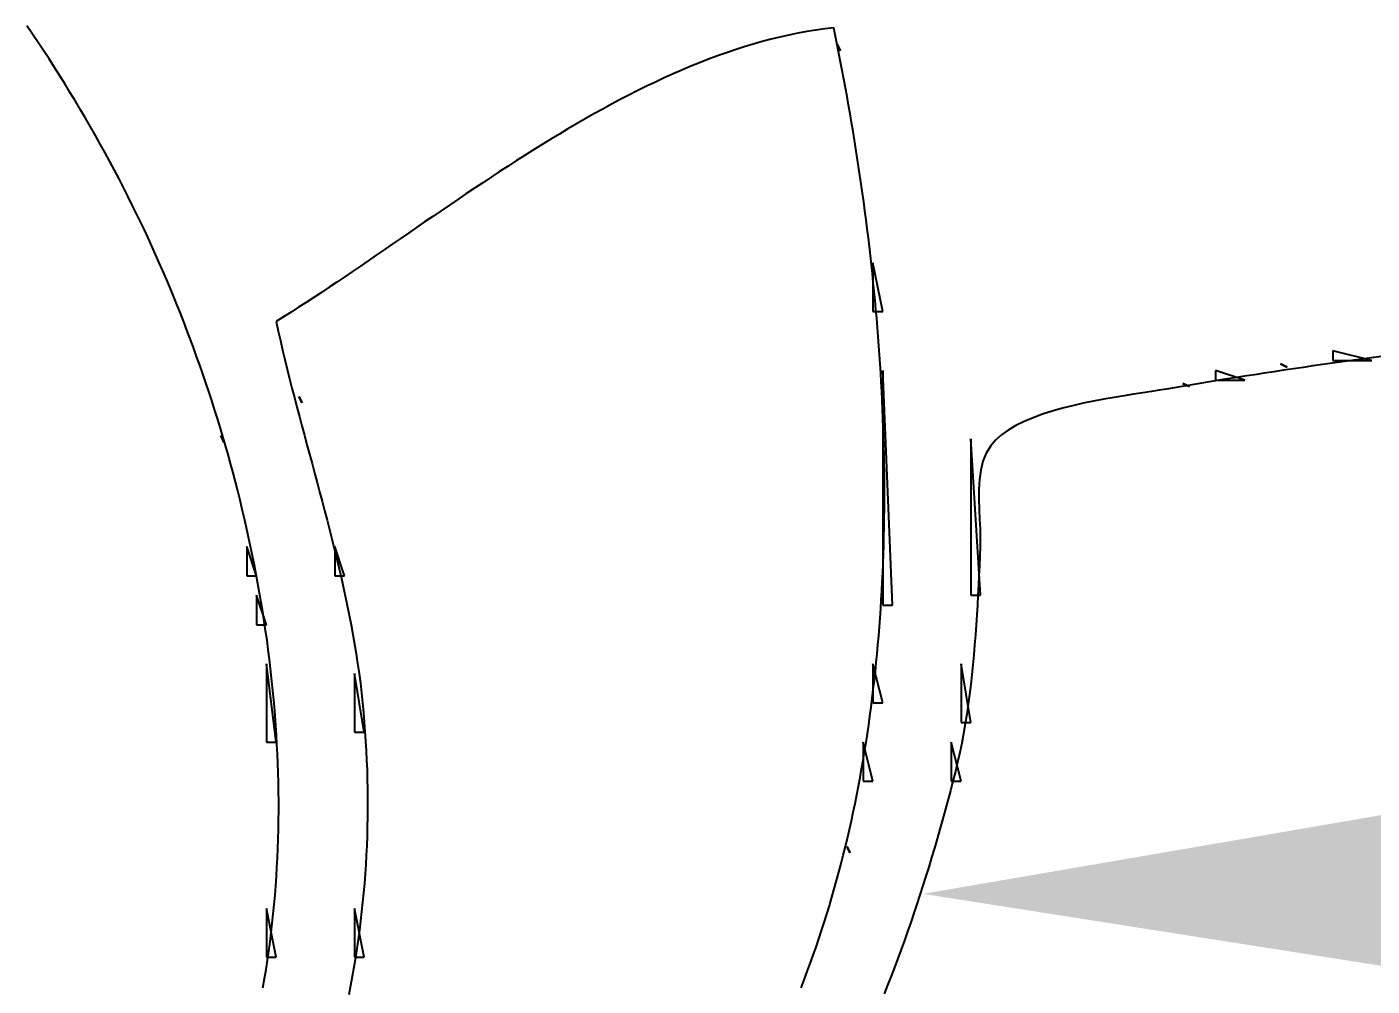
# Model space of a CAD drawing. Header units: millimetres. Extents: x 56222 to 3066687, y -650199 to -121287.
# Drawn here: x 141934.545 to 141936.998, y -185289.753 to -185288.003 of the extents above; entities that cross this region are included whole.
import ezdxf
from ezdxf import colors
from ezdxf.entities.mleader import LeaderData, LeaderLine
from ezdxf.math import Vec2, Vec3

# ---------------------------------------------------------------- set-up
doc = ezdxf.new("R2010")
doc.units = ezdxf.units.MM
doc.header["$MEASUREMENT"] = 0
doc.layers.add('$TD_AUDIT_GENERATED_(A0BDF17)', color=32, linetype='Continuous', lineweight=30)
doc.layers.add('Text', color=7, linetype='Continuous', lineweight=15)
doc.styles.add('style4', font='ARIALN.TTF')

msp = doc.modelspace()

# ---------------------------------------------------------------- linework, layer by layer
at = {"layer": '$TD_AUDIT_GENERATED_(A0BDF17)', "linetype": 'Continuous', "lineweight": 25, "ltscale": 2}
for p, q in [((141934.5549, -185288.0164, 0.5173), (141934.5446, -185288.0014, 0.5173)), ((141934.565, -185288.0315, 0.5173), (141934.5549, -185288.0164, 0.5173)), ((141935.9344, -185288.0182, 0.5173), (141935.918, -185288.0218, 0.5173)), ((141935.9507, -185288.0149, 0.5173), (141935.9344, -185288.0182, 0.5173)), ((141935.9671, -185288.0119, 0.5173), (141935.9507, -185288.0149, 0.5173)), ((141935.9835, -185288.0093, 0.5173), (141935.9671, -185288.0119, 0.5173)), ((141935.9998, -185288.007, 0.5173), (141935.9835, -185288.0093, 0.5173)), ((141936.0162, -185288.0052, 0.5173), (141935.9998, -185288.007, 0.5173)), ((141936.0194, -185288.0207, 0.5173), (141936.0162, -185288.0052, 0.5173)), ((141934.5751, -185288.0466, 0.5173), (141934.565, -185288.0315, 0.5173)), ((141935.8528, -185288.0397, 0.5173), (141935.8365, -185288.0449, 0.5173)), ((141935.8691, -185288.0347, 0.5173), (141935.8528, -185288.0397, 0.5173)), ((141935.8854, -185288.0301, 0.5173), (141935.8691, -185288.0347, 0.5173)), ((141935.9017, -185288.0258, 0.5173), (141935.8854, -185288.0301, 0.5173)), ((141935.918, -185288.0218, 0.5173), (141935.9017, -185288.0258, 0.5173)), ((141936.0225, -185288.0362, 0.5173), (141936.0194, -185288.0207, 0.5173)), ((141936.0221, -185288.0349, 0.5173), (141936.0281, -185288.0468, 0.5173)), ((141936.0281, -185288.0468, 0.5173), (141936.0221, -185288.0349, 0.5173)), ((141936.0256, -185288.0518, 0.5173), (141936.0225, -185288.0362, 0.5173)), ((141934.585, -185288.0618, 0.5173), (141934.5751, -185288.0466, 0.5173)), ((141934.5949, -185288.0771, 0.5173), (141934.585, -185288.0618, 0.5173)), ((141935.7715, -185288.0686, 0.5173), (141935.7553, -185288.0752, 0.5173)), ((141935.7877, -185288.0622, 0.5173), (141935.7715, -185288.0686, 0.5173)), ((141935.8039, -185288.0562, 0.5173), (141935.7877, -185288.0622, 0.5173)), ((141935.8202, -185288.0504, 0.5173), (141935.8039, -185288.0562, 0.5173)), ((141935.8365, -185288.0449, 0.5173), (141935.8202, -185288.0504, 0.5173)), ((141936.0286, -185288.0674, 0.5173), (141936.0256, -185288.0518, 0.5173)), ((141936.0316, -185288.0831, 0.5173), (141936.0286, -185288.0674, 0.5173)), ((141934.6046, -185288.0924, 0.5173), (141934.5949, -185288.0771, 0.5173)), ((141934.6142, -185288.1078, 0.5173), (141934.6046, -185288.0924, 0.5173)), ((141935.7229, -185288.0891, 0.5173), (141935.7068, -185288.0964, 0.5173)), ((141935.7391, -185288.082, 0.5173), (141935.7229, -185288.0891, 0.5173)), ((141935.7553, -185288.0752, 0.5173), (141935.7391, -185288.082, 0.5173)), ((141936.0346, -185288.0988, 0.5173), (141936.0316, -185288.0831, 0.5173)), ((141934.6237, -185288.1233, 0.5173), (141934.6142, -185288.1078, 0.5173)), ((141935.6746, -185288.1116, 0.5173), (141935.6586, -185288.1195, 0.5173)), ((141935.6907, -185288.1039, 0.5173), (141935.6746, -185288.1116, 0.5173)), ((141935.7068, -185288.0964, 0.5173), (141935.6907, -185288.1039, 0.5173)), ((141936.0375, -185288.1145, 0.5173), (141936.0346, -185288.0988, 0.5173)), ((141936.0403, -185288.1303, 0.5173), (141936.0375, -185288.1145, 0.5173)), ((141934.6331, -185288.1388, 0.5173), (141934.6237, -185288.1233, 0.5173)), ((141934.6424, -185288.1543, 0.5173), (141934.6331, -185288.1388, 0.5173)), ((141935.6266, -185288.136, 0.5173), (141935.6106, -185288.1445, 0.5173)), ((141935.6426, -185288.1277, 0.5173), (141935.6266, -185288.136, 0.5173)), ((141935.6586, -185288.1195, 0.5173), (141935.6426, -185288.1277, 0.5173)), ((141936.0431, -185288.1462, 0.5173), (141936.0403, -185288.1303, 0.5173)), ((141934.6516, -185288.1699, 0.5173), (141934.6424, -185288.1543, 0.5173)), ((141935.5788, -185288.162, 0.5173), (141935.5629, -185288.1709, 0.5173)), ((141935.5947, -185288.1531, 0.5173), (141935.5788, -185288.162, 0.5173)), ((141935.6106, -185288.1445, 0.5173), (141935.5947, -185288.1531, 0.5173)), ((141936.0459, -185288.162, 0.5173), (141936.0431, -185288.1462, 0.5173)), ((141936.0486, -185288.1779, 0.5173), (141936.0459, -185288.162, 0.5173)), ((141934.6606, -185288.1856, 0.5173), (141934.6516, -185288.1699, 0.5173)), ((141934.6696, -185288.2013, 0.5173), (141934.6606, -185288.1856, 0.5173)), ((141935.5313, -185288.1893, 0.5173), (141935.5156, -185288.1987, 0.5173)), ((141935.5471, -185288.18, 0.5173), (141935.5313, -185288.1893, 0.5173)), ((141935.5629, -185288.1709, 0.5173), (141935.5471, -185288.18, 0.5173)), ((141936.0513, -185288.1939, 0.5173), (141936.0486, -185288.1779, 0.5173)), ((141934.6784, -185288.217, 0.5173), (141934.6696, -185288.2013, 0.5173)), ((141935.4999, -185288.2082, 0.5173), (141935.4842, -185288.2178, 0.5173)), ((141935.5156, -185288.1987, 0.5173), (141935.4999, -185288.2082, 0.5173)), ((141936.0539, -185288.2099, 0.5173), (141936.0513, -185288.1939, 0.5173)), ((141936.0564, -185288.2259, 0.5173), (141936.0539, -185288.2099, 0.5173)), ((141934.6871, -185288.2328, 0.5173), (141934.6784, -185288.217, 0.5173)), ((141934.6957, -185288.2486, 0.5173), (141934.6871, -185288.2328, 0.5173)), ((141935.453, -185288.2373, 0.5173), (141935.4375, -185288.2472, 0.5173)), ((141935.4686, -185288.2275, 0.5173), (141935.453, -185288.2373, 0.5173)), ((141935.4842, -185288.2178, 0.5173), (141935.4686, -185288.2275, 0.5173)), ((141936.059, -185288.2419, 0.5173), (141936.0564, -185288.2259, 0.5173)), ((141934.7042, -185288.2645, 0.5173), (141934.6957, -185288.2486, 0.5173)), ((141934.7126, -185288.2804, 0.5173), (141934.7042, -185288.2645, 0.5173)), ((141935.422, -185288.2571, 0.5173), (141935.4066, -185288.2672, 0.5173)), ((141935.4375, -185288.2472, 0.5173), (141935.422, -185288.2571, 0.5173)), ((141936.0614, -185288.258, 0.5173), (141936.059, -185288.2419, 0.5173)), ((141936.0638, -185288.2741, 0.5173), (141936.0614, -185288.258, 0.5173)), ((141934.7208, -185288.2963, 0.5173), (141934.7126, -185288.2804, 0.5173)), ((141935.3758, -185288.2874, 0.5173), (141935.3606, -185288.2976, 0.5173)), ((141935.3912, -185288.2773, 0.5173), (141935.3758, -185288.2874, 0.5173)), ((141935.4066, -185288.2672, 0.5173), (141935.3912, -185288.2773, 0.5173)), ((141936.0662, -185288.2902, 0.5173), (141936.0638, -185288.2741, 0.5173)), ((141934.7289, -185288.3122, 0.5173), (141934.7208, -185288.2963, 0.5173)), ((141934.7369, -185288.3282, 0.5173), (141934.7289, -185288.3122, 0.5173)), ((141935.3453, -185288.3078, 0.5173), (141935.3302, -185288.318, 0.5173)), ((141935.3606, -185288.2976, 0.5173), (141935.3453, -185288.3078, 0.5173)), ((141936.0685, -185288.3064, 0.5173), (141936.0662, -185288.2902, 0.5173)), ((141936.0707, -185288.3226, 0.5173), (141936.0685, -185288.3064, 0.5173)), ((141934.7448, -185288.3442, 0.5173), (141934.7369, -185288.3282, 0.5173)), ((141935.3, -185288.3385, 0.5173), (141935.285, -185288.3488, 0.5173)), ((141935.315, -185288.3283, 0.5173), (141935.3, -185288.3385, 0.5173)), ((141935.3302, -185288.318, 0.5173), (141935.315, -185288.3283, 0.5173)), ((141936.0729, -185288.3388, 0.5173), (141936.0707, -185288.3226, 0.5173)), ((141936.075, -185288.3551, 0.5173), (141936.0729, -185288.3388, 0.5173)), ((141934.7518, -185288.3588, 0.5173), (141934.7448, -185288.3442, 0.5173)), ((141934.7588, -185288.3735, 0.5173), (141934.7518, -185288.3588, 0.5173)), ((141935.27, -185288.359, 0.5173), (141935.2552, -185288.3693, 0.5173)), ((141935.285, -185288.3488, 0.5173), (141935.27, -185288.359, 0.5173)), ((141936.0771, -185288.3714, 0.5173), (141936.075, -185288.3551, 0.5173)), ((141934.7657, -185288.3883, 0.5173), (141934.7588, -185288.3735, 0.5173)), ((141935.2403, -185288.3795, 0.5173), (141935.2256, -185288.3896, 0.5173)), ((141935.2552, -185288.3693, 0.5173), (141935.2403, -185288.3795, 0.5173)), ((141936.0791, -185288.3877, 0.5173), (141936.0771, -185288.3714, 0.5173)), ((141936.081, -185288.404, 0.5173), (141936.0791, -185288.3877, 0.5173)), ((141934.7726, -185288.4032, 0.5173), (141934.7657, -185288.3883, 0.5173)), ((141934.7793, -185288.4182, 0.5173), (141934.7726, -185288.4032, 0.5173)), ((141935.1963, -185288.4098, 0.5173), (141935.1817, -185288.4198, 0.5173)), ((141935.2109, -185288.3997, 0.5173), (141935.1963, -185288.4098, 0.5173)), ((141935.2256, -185288.3896, 0.5173), (141935.2109, -185288.3997, 0.5173)), ((141936.0829, -185288.4204, 0.5173), (141936.081, -185288.404, 0.5173)), ((141934.786, -185288.4333, 0.5173), (141934.7793, -185288.4182, 0.5173)), ((141934.7926, -185288.4484, 0.5173), (141934.786, -185288.4333, 0.5173)), ((141935.1672, -185288.4298, 0.5173), (141935.1528, -185288.4396, 0.5173)), ((141935.1817, -185288.4198, 0.5173), (141935.1672, -185288.4298, 0.5173)), ((141936.0847, -185288.4367, 0.5173), (141936.0829, -185288.4204, 0.5173)), ((141936.0865, -185288.4531, 0.5173), (141936.0847, -185288.4367, 0.5173)), ((141936.0876, -185288.4334, 0.5173), (141936.0876, -185288.5226, 0.5173)), ((141936.1054, -185288.5226, 0.5173), (141936.0876, -185288.4334, 0.5173)), ((141934.7992, -185288.4636, 0.5173), (141934.7926, -185288.4484, 0.5173)), ((141935.1242, -185288.4591, 0.5173), (141935.11, -185288.4686, 0.5173)), ((141935.1385, -185288.4494, 0.5173), (141935.1242, -185288.4591, 0.5173)), ((141935.1528, -185288.4396, 0.5173), (141935.1385, -185288.4494, 0.5173)), ((141936.0882, -185288.4695, 0.5173), (141936.0865, -185288.4531, 0.5173)), ((141934.8056, -185288.4789, 0.5173), (141934.7992, -185288.4636, 0.5173)), ((141934.812, -185288.4943, 0.5173), (141934.8056, -185288.4789, 0.5173)), ((141935.0958, -185288.4781, 0.5173), (141935.0818, -185288.4874, 0.5173)), ((141935.11, -185288.4686, 0.5173), (141935.0958, -185288.4781, 0.5173)), ((141936.0898, -185288.486, 0.5173), (141936.0882, -185288.4695, 0.5173)), ((141936.0914, -185288.5024, 0.5173), (141936.0898, -185288.486, 0.5173)), ((141934.8183, -185288.5098, 0.5173), (141934.812, -185288.4943, 0.5173)), ((141934.8245, -185288.5253, 0.5173), (141934.8183, -185288.5098, 0.5173)), ((141935.0539, -185288.5057, 0.5173), (141935.0401, -185288.5146, 0.5173)), ((141935.0678, -185288.4966, 0.5173), (141935.0539, -185288.5057, 0.5173)), ((141935.0818, -185288.4874, 0.5173), (141935.0678, -185288.4966, 0.5173)), ((141936.0929, -185288.5189, 0.5173), (141936.0914, -185288.5024, 0.5173)), ((141934.8306, -185288.541, 0.5173), (141934.8245, -185288.5253, 0.5173)), ((141935.0127, -185288.532, 0.5173), (141934.9992, -185288.5405, 0.5173)), ((141935.0264, -185288.5234, 0.5173), (141935.0127, -185288.532, 0.5173)), ((141935.0401, -185288.5146, 0.5173), (141935.0264, -185288.5234, 0.5173)), ((141936.0876, -185288.5226, 0.5173), (141936.1054, -185288.5226, 0.5173)), ((141936.0944, -185288.5353, 0.5173), (141936.0929, -185288.5189, 0.5173)), ((141936.0958, -185288.5518, 0.5173), (141936.0944, -185288.5353, 0.5173)), ((141934.8366, -185288.5567, 0.5173), (141934.8306, -185288.541, 0.5173)), ((141934.8426, -185288.5724, 0.5173), (141934.8366, -185288.5567, 0.5173)), ((141934.9992, -185288.5405, 0.5173), (141935.003, -185288.558, 0.5173)), ((141935.003, -185288.558, 0.5173), (141935.0069, -185288.5754, 0.5173)), ((141936.0971, -185288.5683, 0.5173), (141936.0958, -185288.5518, 0.5173)), ((141934.8485, -185288.5883, 0.5173), (141934.8426, -185288.5724, 0.5173)), ((141935.0069, -185288.5754, 0.5173), (141935.0109, -185288.5928, 0.5173)), ((141936.0983, -185288.5848, 0.5173), (141936.0971, -185288.5683, 0.5173)), ((141934.8542, -185288.6042, 0.5173), (141934.8485, -185288.5883, 0.5173)), ((141934.8599, -185288.6201, 0.5173), (141934.8542, -185288.6042, 0.5173)), ((141935.0109, -185288.5928, 0.5173), (141935.0151, -185288.6102, 0.5173)), ((141936.0995, -185288.6014, 0.5173), (141936.0983, -185288.5848, 0.5173)), ((141936.1006, -185288.6179, 0.5173), (141936.0995, -185288.6014, 0.5173)), ((141936.9262, -185288.594, 0.5173), (141936.9262, -185288.6118, 0.5173)), ((141936.9975, -185288.6118, 0.5173), (141936.9262, -185288.594, 0.5173)), ((141936.9965, -185288.607, 0.5173), (141936.9787, -185288.6094, 0.5173)), ((141937.0143, -185288.6047, 0.5173), (141936.9965, -185288.607, 0.5173)), ((141934.8655, -185288.6362, 0.5173), (141934.8599, -185288.6201, 0.5173)), ((141935.0151, -185288.6102, 0.5173), (141935.0193, -185288.6276, 0.5173)), ((141935.0193, -185288.6276, 0.5173), (141935.0236, -185288.6449, 0.5173)), ((141936.1017, -185288.6345, 0.5173), (141936.1006, -185288.6179, 0.5173)), ((141936.1054, -185288.6297, 0.5173), (141936.1054, -185289.0579, 0.5173)), ((141936.1233, -185289.0579, 0.5173), (141936.1054, -185288.6297, 0.5173)), ((141936.7121, -185288.6297, 0.5173), (141936.7121, -185288.6475, 0.5173)), ((141936.7656, -185288.6475, 0.5173), (141936.7121, -185288.6297, 0.5173)), ((141936.8187, -185288.6321, 0.5173), (141936.8009, -185288.6348, 0.5173)), ((141936.8365, -185288.6295, 0.5173), (141936.8187, -185288.6321, 0.5173)), ((141936.831, -185288.6178, 0.5173), (141936.8429, -185288.6237, 0.5173)), ((141936.8429, -185288.6237, 0.5173), (141936.831, -185288.6178, 0.5173)), ((141936.8543, -185288.6268, 0.5173), (141936.8365, -185288.6295, 0.5173)), ((141936.872, -185288.6242, 0.5173), (141936.8543, -185288.6268, 0.5173)), ((141936.8898, -185288.6216, 0.5173), (141936.872, -185288.6242, 0.5173)), ((141936.9076, -185288.6191, 0.5173), (141936.8898, -185288.6216, 0.5173)), ((141936.9254, -185288.6166, 0.5173), (141936.9076, -185288.6191, 0.5173)), ((141936.9432, -185288.6142, 0.5173), (141936.9254, -185288.6166, 0.5173)), ((141936.9262, -185288.6118, 0.5173), (141936.9975, -185288.6118, 0.5173)), ((141936.9609, -185288.6118, 0.5173), (141936.9432, -185288.6142, 0.5173)), ((141936.9787, -185288.6094, 0.5173), (141936.9609, -185288.6118, 0.5173)), ((141934.871, -185288.6523, 0.5173), (141934.8655, -185288.6362, 0.5173)), ((141934.8764, -185288.6684, 0.5173), (141934.871, -185288.6523, 0.5173)), ((141935.0236, -185288.6449, 0.5173), (141935.028, -185288.6622, 0.5173)), ((141936.1026, -185288.651, 0.5173), (141936.1017, -185288.6345, 0.5173)), ((141936.1035, -185288.6676, 0.5173), (141936.1026, -185288.651, 0.5173)), ((141936.6585, -185288.6578, 0.5173), (141936.6407, -185288.6608, 0.5173)), ((141936.6526, -185288.6535, 0.5173), (141936.6645, -185288.6594, 0.5173)), ((141936.6645, -185288.6594, 0.5173), (141936.6526, -185288.6535, 0.5173)), ((141936.6763, -185288.6548, 0.5173), (141936.6585, -185288.6578, 0.5173)), ((141936.6941, -185288.6518, 0.5173), (141936.6763, -185288.6548, 0.5173)), ((141936.7119, -185288.6489, 0.5173), (141936.6941, -185288.6518, 0.5173)), ((141936.7297, -185288.646, 0.5173), (141936.7119, -185288.6489, 0.5173)), ((141936.7121, -185288.6475, 0.5173), (141936.7656, -185288.6475, 0.5173)), ((141936.7475, -185288.6432, 0.5173), (141936.7297, -185288.646, 0.5173)), ((141936.7653, -185288.6404, 0.5173), (141936.7475, -185288.6432, 0.5173)), ((141936.7831, -185288.6376, 0.5173), (141936.7653, -185288.6404, 0.5173)), ((141936.8009, -185288.6348, 0.5173), (141936.7831, -185288.6376, 0.5173)), ((141934.8817, -185288.6846, 0.5173), (141934.8764, -185288.6684, 0.5173)), ((141935.028, -185288.6622, 0.5173), (141935.0324, -185288.6794, 0.5173)), ((141935.0324, -185288.6794, 0.5173), (141935.0369, -185288.6966, 0.5173)), ((141935.0408, -185288.6772, 0.5173), (141935.0468, -185288.6891, 0.5173)), ((141935.0468, -185288.6891, 0.5173), (141935.0408, -185288.6772, 0.5173)), ((141936.1043, -185288.6841, 0.5173), (141936.1035, -185288.6676, 0.5173)), ((141936.5086, -185288.6823, 0.5173), (141936.4897, -185288.6859, 0.5173)), ((141936.5273, -185288.679, 0.5173), (141936.5086, -185288.6823, 0.5173)), ((141936.5454, -185288.6761, 0.5173), (141936.5273, -185288.679, 0.5173)), ((141936.5629, -185288.6733, 0.5173), (141936.5454, -185288.6761, 0.5173)), ((141936.5795, -185288.6708, 0.5173), (141936.5629, -185288.6733, 0.5173)), ((141936.5952, -185288.6684, 0.5173), (141936.5795, -185288.6708, 0.5173)), ((141936.6097, -185288.6661, 0.5173), (141936.5952, -185288.6684, 0.5173)), ((141936.6228, -185288.6639, 0.5173), (141936.6097, -185288.6661, 0.5173)), ((141936.6407, -185288.6608, 0.5173), (141936.6228, -185288.6639, 0.5173)), ((141934.8869, -185288.7009, 0.5173), (141934.8817, -185288.6846, 0.5173)), ((141934.892, -185288.7172, 0.5173), (141934.8869, -185288.7009, 0.5173)), ((141935.0369, -185288.6966, 0.5173), (141935.0415, -185288.7139, 0.5173)), ((141936.1051, -185288.7007, 0.5173), (141936.1043, -185288.6841, 0.5173)), ((141936.1058, -185288.7173, 0.5173), (141936.1051, -185288.7007, 0.5173)), ((141936.4145, -185288.7041, 0.5173), (141936.3966, -185288.7098, 0.5173)), ((141936.4329, -185288.6989, 0.5173), (141936.4145, -185288.7041, 0.5173)), ((141936.4516, -185288.6941, 0.5173), (141936.4329, -185288.6989, 0.5173)), ((141936.4707, -185288.6898, 0.5173), (141936.4516, -185288.6941, 0.5173)), ((141936.4897, -185288.6859, 0.5173), (141936.4707, -185288.6898, 0.5173)), ((141934.897, -185288.7336, 0.5173), (141934.892, -185288.7172, 0.5173)), ((141935.0415, -185288.7139, 0.5173), (141935.046, -185288.7311, 0.5173)), ((141935.046, -185288.7311, 0.5173), (141935.0507, -185288.7482, 0.5173)), ((141936.1064, -185288.7339, 0.5173), (141936.1058, -185288.7173, 0.5173)), ((141936.3482, -185288.7303, 0.5173), (141936.3344, -185288.7385, 0.5173)), ((141936.3633, -185288.7229, 0.5173), (141936.3482, -185288.7303, 0.5173)), ((141936.3795, -185288.7161, 0.5173), (141936.3633, -185288.7229, 0.5173)), ((141936.3966, -185288.7098, 0.5173), (141936.3795, -185288.7161, 0.5173)), ((141934.9019, -185288.7501, 0.5173), (141934.897, -185288.7336, 0.5173)), ((141934.8981, -185288.7486, 0.5173), (141934.904, -185288.7605, 0.5173)), ((141934.904, -185288.7605, 0.5173), (141934.8981, -185288.7486, 0.5173)), ((141934.9067, -185288.7666, 0.5173), (141934.9019, -185288.7501, 0.5173)), ((141935.0507, -185288.7482, 0.5173), (141935.0553, -185288.7654, 0.5173)), ((141936.1069, -185288.7505, 0.5173), (141936.1064, -185288.7339, 0.5173)), ((141936.1074, -185288.767, 0.5173), (141936.1069, -185288.7505, 0.5173)), ((141936.266, -185288.7546, 0.5173), (141936.266, -185289.04, 0.5173)), ((141936.2838, -185289.04, 0.5173), (141936.266, -185288.7546, 0.5173)), ((141936.322, -185288.7473, 0.5173), (141936.3112, -185288.7568, 0.5173)), ((141936.3344, -185288.7385, 0.5173), (141936.322, -185288.7473, 0.5173)), ((141934.9114, -185288.7831, 0.5173), (141934.9067, -185288.7666, 0.5173)), ((141935.0553, -185288.7654, 0.5173), (141935.0599, -185288.7826, 0.5173)), ((141936.1077, -185288.7836, 0.5173), (141936.1074, -185288.767, 0.5173)), ((141936.294, -185288.7805, 0.5173), (141936.2881, -185288.7955, 0.5173)), ((141936.3022, -185288.7671, 0.5173), (141936.294, -185288.7805, 0.5173)), ((141936.3112, -185288.7568, 0.5173), (141936.3022, -185288.7671, 0.5173)), ((141934.916, -185288.7997, 0.5173), (141934.9114, -185288.7831, 0.5173)), ((141934.9205, -185288.8163, 0.5173), (141934.916, -185288.7997, 0.5173)), ((141935.0599, -185288.7826, 0.5173), (141935.0646, -185288.7997, 0.5173)), ((141935.0646, -185288.7997, 0.5173), (141935.0692, -185288.8169, 0.5173)), ((141936.108, -185288.8002, 0.5173), (141936.1077, -185288.7836, 0.5173)), ((141936.1083, -185288.8168, 0.5173), (141936.108, -185288.8002, 0.5173)), ((141936.2881, -185288.7955, 0.5173), (141936.2841, -185288.8118, 0.5173)), ((141934.9249, -185288.833, 0.5173), (141934.9205, -185288.8163, 0.5173)), ((141935.0692, -185288.8169, 0.5173), (141935.0739, -185288.834, 0.5173)), ((141936.1084, -185288.8334, 0.5173), (141936.1083, -185288.8168, 0.5173)), ((141936.2817, -185288.829, 0.5173), (141936.2807, -185288.8469, 0.5173)), ((141936.2841, -185288.8118, 0.5173), (141936.2817, -185288.829, 0.5173)), ((141934.9292, -185288.8497, 0.5173), (141934.9249, -185288.833, 0.5173)), ((141934.9334, -185288.8665, 0.5173), (141934.9292, -185288.8497, 0.5173)), ((141935.0739, -185288.834, 0.5173), (141935.0785, -185288.8512, 0.5173)), ((141935.0785, -185288.8512, 0.5173), (141935.0831, -185288.8684, 0.5173)), ((141936.1085, -185288.85, 0.5173), (141936.1084, -185288.8334, 0.5173)), ((141936.1084, -185288.8665, 0.5173), (141936.1085, -185288.85, 0.5173)), ((141936.2807, -185288.8469, 0.5173), (141936.2806, -185288.8652, 0.5173)), ((141934.9375, -185288.8833, 0.5173), (141934.9334, -185288.8665, 0.5173)), ((141935.0831, -185288.8684, 0.5173), (141935.0876, -185288.8856, 0.5173)), ((141936.1084, -185288.8831, 0.5173), (141936.1084, -185288.8665, 0.5173)), ((141936.2806, -185288.8652, 0.5173), (141936.2812, -185288.8835, 0.5173)), ((141934.9414, -185288.9002, 0.5173), (141934.9375, -185288.8833, 0.5173)), ((141934.9453, -185288.9171, 0.5173), (141934.9414, -185288.9002, 0.5173)), ((141935.0876, -185288.8856, 0.5173), (141935.0921, -185288.9028, 0.5173)), ((141935.0921, -185288.9028, 0.5173), (141935.0965, -185288.92, 0.5173)), ((141936.1079, -185288.9162, 0.5173), (141936.1082, -185288.8997, 0.5173)), ((141936.1082, -185288.8997, 0.5173), (141936.1084, -185288.8831, 0.5173)), ((141936.2812, -185288.8835, 0.5173), (141936.282, -185288.9015, 0.5173)), ((141936.282, -185288.9015, 0.5173), (141936.2828, -185288.9189, 0.5173)), ((141934.949, -185288.934, 0.5173), (141934.9453, -185288.9171, 0.5173)), ((141935.0965, -185288.92, 0.5173), (141935.1009, -185288.9372, 0.5173)), ((141936.1076, -185288.9327, 0.5173), (141936.1079, -185288.9162, 0.5173)), ((141936.2828, -185288.9189, 0.5173), (141936.2833, -185288.9355, 0.5173)), ((141934.9456, -185288.9508, 0.5173), (141934.9456, -185289.0044, 0.5173)), ((141934.9635, -185289.0044, 0.5173), (141934.9456, -185288.9508, 0.5173)), ((141934.9527, -185288.9509, 0.5173), (141934.949, -185288.934, 0.5173)), ((141934.9562, -185288.9679, 0.5173), (141934.9527, -185288.9509, 0.5173)), ((141935.1009, -185288.9372, 0.5173), (141935.1052, -185288.9545, 0.5173)), ((141935.1062, -185288.9508, 0.5173), (141935.1062, -185289.0044, 0.5173)), ((141935.1241, -185289.0044, 0.5173), (141935.1062, -185288.9508, 0.5173)), ((141936.1066, -185288.9658, 0.5173), (141936.1071, -185288.9493, 0.5173)), ((141936.1071, -185288.9493, 0.5173), (141936.1076, -185288.9327, 0.5173)), ((141936.2831, -185288.9508, 0.5173), (141936.2824, -185288.9684, 0.5173)), ((141936.2833, -185288.9355, 0.5173), (141936.2831, -185288.9508, 0.5173)), ((141934.9596, -185288.9849, 0.5173), (141934.9562, -185288.9679, 0.5173)), ((141935.1052, -185288.9545, 0.5173), (141935.1094, -185288.9718, 0.5173)), ((141935.1094, -185288.9718, 0.5173), (141935.1135, -185288.9891, 0.5173)), ((141936.106, -185288.9823, 0.5173), (141936.1066, -185288.9658, 0.5173)), ((141936.2824, -185288.9684, 0.5173), (141936.2816, -185288.986, 0.5173)), ((141934.9629, -185289.002, 0.5173), (141934.9596, -185288.9849, 0.5173)), ((141935.1135, -185288.9891, 0.5173), (141935.1176, -185289.0064, 0.5173)), ((141936.1046, -185289.0153, 0.5173), (141936.1053, -185288.9988, 0.5173)), ((141936.1053, -185288.9988, 0.5173), (141936.106, -185288.9823, 0.5173)), ((141936.2816, -185288.986, 0.5173), (141936.2807, -185289.0038, 0.5173)), ((141934.9456, -185289.0044, 0.5173), (141934.9635, -185289.0044, 0.5173)), ((141934.966, -185289.019, 0.5173), (141934.9629, -185289.002, 0.5173)), ((141934.9691, -185289.0361, 0.5173), (141934.966, -185289.019, 0.5173)), ((141935.1062, -185289.0044, 0.5173), (141935.1241, -185289.0044, 0.5173)), ((141935.1176, -185289.0064, 0.5173), (141935.1215, -185289.0238, 0.5173)), ((141935.1215, -185289.0238, 0.5173), (141935.1253, -185289.0412, 0.5173)), ((141936.1037, -185289.0318, 0.5173), (141936.1046, -185289.0153, 0.5173)), ((141936.2799, -185289.0217, 0.5173), (141936.2789, -185289.0396, 0.5173)), ((141936.2807, -185289.0038, 0.5173), (141936.2799, -185289.0217, 0.5173)), ((141934.9635, -185289.04, 0.5173), (141934.9635, -185289.0936, 0.5173)), ((141934.9813, -185289.0936, 0.5173), (141934.9635, -185289.04, 0.5173)), ((141934.972, -185289.0533, 0.5173), (141934.9691, -185289.0361, 0.5173)), ((141935.1253, -185289.0412, 0.5173), (141935.1289, -185289.0587, 0.5173)), ((141936.1017, -185289.0646, 0.5173), (141936.1028, -185289.0482, 0.5173)), ((141936.1028, -185289.0482, 0.5173), (141936.1037, -185289.0318, 0.5173)), ((141936.266, -185289.04, 0.5173), (141936.2838, -185289.04, 0.5173)), ((141936.2789, -185289.0396, 0.5173), (141936.2779, -185289.0577, 0.5173)), ((141934.9748, -185289.0704, 0.5173), (141934.972, -185289.0533, 0.5173)), ((141934.9775, -185289.0876, 0.5173), (141934.9748, -185289.0704, 0.5173)), ((141935.1289, -185289.0587, 0.5173), (141935.1325, -185289.0762, 0.5173)), ((141936.1006, -185289.0811, 0.5173), (141936.1017, -185289.0646, 0.5173)), ((141936.1054, -185289.0579, 0.5173), (141936.1233, -185289.0579, 0.5173)), ((141936.2779, -185289.0577, 0.5173), (141936.2769, -185289.0757, 0.5173)), ((141934.9635, -185289.0936, 0.5173), (141934.9813, -185289.0936, 0.5173)), ((141934.98, -185289.1048, 0.5173), (141934.9775, -185289.0876, 0.5173)), ((141935.1325, -185289.0762, 0.5173), (141935.1359, -185289.0937, 0.5173)), ((141935.1359, -185289.0937, 0.5173), (141935.1391, -185289.1114, 0.5173)), ((141936.0981, -185289.1138, 0.5173), (141936.0994, -185289.0974, 0.5173)), ((141936.0994, -185289.0974, 0.5173), (141936.1006, -185289.0811, 0.5173)), ((141936.2757, -185289.0938, 0.5173), (141936.2744, -185289.112, 0.5173)), ((141936.2769, -185289.0757, 0.5173), (141936.2757, -185289.0938, 0.5173)), ((141934.9825, -185289.122, 0.5173), (141934.98, -185289.1048, 0.5173)), ((141934.9848, -185289.1392, 0.5173), (141934.9825, -185289.122, 0.5173)), ((141935.1391, -185289.1114, 0.5173), (141935.1422, -185289.129, 0.5173)), ((141936.0967, -185289.1302, 0.5173), (141936.0981, -185289.1138, 0.5173)), ((141936.2744, -185289.112, 0.5173), (141936.273, -185289.1302, 0.5173)), ((141934.987, -185289.1564, 0.5173), (141934.9848, -185289.1392, 0.5173)), ((141935.1422, -185289.129, 0.5173), (141935.1451, -185289.1467, 0.5173)), ((141935.1451, -185289.1467, 0.5173), (141935.1478, -185289.1645, 0.5173)), ((141936.0936, -185289.1628, 0.5173), (141936.0952, -185289.1465, 0.5173)), ((141936.0952, -185289.1465, 0.5173), (141936.0967, -185289.1302, 0.5173)), ((141936.2714, -185289.1483, 0.5173), (141936.2697, -185289.1665, 0.5173)), ((141936.273, -185289.1302, 0.5173), (141936.2714, -185289.1483, 0.5173)), ((141934.9813, -185289.1649, 0.5173), (141934.9813, -185289.3077, 0.5173)), ((141934.9992, -185289.3077, 0.5173), (141934.9813, -185289.1649, 0.5173)), ((141934.989, -185289.1737, 0.5173), (141934.987, -185289.1564, 0.5173)), ((141935.1478, -185289.1645, 0.5173), (141935.1503, -185289.1824, 0.5173)), ((141936.0876, -185289.1649, 0.5173), (141936.0876, -185289.2363, 0.5173)), ((141936.1054, -185289.2363, 0.5173), (141936.0876, -185289.1649, 0.5173)), ((141936.0919, -185289.1791, 0.5173), (141936.0936, -185289.1628, 0.5173)), ((141936.2481, -185289.1649, 0.5173), (141936.2481, -185289.272, 0.5173)), ((141936.266, -185289.272, 0.5173), (141936.2481, -185289.1649, 0.5173)), ((141936.2697, -185289.1665, 0.5173), (141936.2679, -185289.1846, 0.5173)), ((141934.991, -185289.1909, 0.5173), (141934.989, -185289.1737, 0.5173)), ((141934.9927, -185289.2082, 0.5173), (141934.991, -185289.1909, 0.5173)), ((141935.1419, -185289.1828, 0.5173), (141935.1419, -185289.2898, 0.5173)), ((141935.1598, -185289.2898, 0.5173), (141935.1419, -185289.1828, 0.5173)), ((141935.1503, -185289.1824, 0.5173), (141935.1527, -185289.2003, 0.5173)), ((141936.0882, -185289.2116, 0.5173), (141936.0901, -185289.1954, 0.5173)), ((141936.0901, -185289.1954, 0.5173), (141936.0919, -185289.1791, 0.5173)), ((141936.2679, -185289.1846, 0.5173), (141936.2659, -185289.2026, 0.5173)), ((141934.9944, -185289.2254, 0.5173), (141934.9927, -185289.2082, 0.5173)), ((141935.1527, -185289.2003, 0.5173), (141935.1548, -185289.2183, 0.5173)), ((141935.1548, -185289.2183, 0.5173), (141935.1567, -185289.2363, 0.5173)), ((141936.0863, -185289.2278, 0.5173), (141936.0882, -185289.2116, 0.5173)), ((141936.2637, -185289.2207, 0.5173), (141936.2613, -185289.2386, 0.5173)), ((141936.2659, -185289.2026, 0.5173), (141936.2637, -185289.2207, 0.5173)), ((141934.9959, -185289.2427, 0.5173), (141934.9944, -185289.2254, 0.5173)), ((141934.9973, -185289.26, 0.5173), (141934.9959, -185289.2427, 0.5173)), ((141935.1567, -185289.2363, 0.5173), (141935.1584, -185289.2537, 0.5173)), ((141936.082, -185289.2602, 0.5173), (141936.0842, -185289.244, 0.5173)), ((141936.0842, -185289.244, 0.5173), (141936.0863, -185289.2278, 0.5173)), ((141936.0876, -185289.2363, 0.5173), (141936.1054, -185289.2363, 0.5173)), ((141936.2613, -185289.2386, 0.5173), (141936.2586, -185289.2565, 0.5173)), ((141934.9986, -185289.2773, 0.5173), (141934.9973, -185289.26, 0.5173)), ((141935.1584, -185289.2537, 0.5173), (141935.1599, -185289.2712, 0.5173)), ((141935.1599, -185289.2712, 0.5173), (141935.1612, -185289.2886, 0.5173)), ((141936.0798, -185289.2763, 0.5173), (141936.082, -185289.2602, 0.5173)), ((141936.2586, -185289.2565, 0.5173), (141936.2558, -185289.2743, 0.5173)), ((141934.9997, -185289.2946, 0.5173), (141934.9986, -185289.2773, 0.5173)), ((141935.0007, -185289.3119, 0.5173), (141934.9997, -185289.2946, 0.5173)), ((141935.1419, -185289.2898, 0.5173), (141935.1598, -185289.2898, 0.5173)), ((141935.1612, -185289.2886, 0.5173), (141935.1624, -185289.306, 0.5173)), ((141936.0749, -185289.3084, 0.5173), (141936.0774, -185289.2924, 0.5173)), ((141936.0774, -185289.2924, 0.5173), (141936.0798, -185289.2763, 0.5173)), ((141936.2481, -185289.272, 0.5173), (141936.266, -185289.272, 0.5173)), ((141936.2527, -185289.2919, 0.5173), (141936.2494, -185289.3095, 0.5173)), ((141936.2558, -185289.2743, 0.5173), (141936.2527, -185289.2919, 0.5173)), ((141934.9813, -185289.3077, 0.5173), (141934.9992, -185289.3077, 0.5173)), ((141935.0016, -185289.3291, 0.5173), (141935.0007, -185289.3119, 0.5173)), ((141935.1624, -185289.306, 0.5173), (141935.1634, -185289.3234, 0.5173)), ((141936.0697, -185289.3077, 0.5173), (141936.0697, -185289.379, 0.5173)), ((141936.0876, -185289.379, 0.5173), (141936.0697, -185289.3077, 0.5173)), ((141936.0724, -185289.3245, 0.5173), (141936.0749, -185289.3084, 0.5173)), ((141936.2303, -185289.3077, 0.5173), (141936.2303, -185289.379, 0.5173)), ((141936.2481, -185289.379, 0.5173), (141936.2303, -185289.3077, 0.5173)), ((141936.2494, -185289.3095, 0.5173), (141936.2458, -185289.3269, 0.5173)), ((141935.0023, -185289.3464, 0.5173), (141935.0016, -185289.3291, 0.5173)), ((141935.1634, -185289.3234, 0.5173), (141935.1642, -185289.3408, 0.5173)), ((141935.1642, -185289.3408, 0.5173), (141935.1649, -185289.3582, 0.5173)), ((141936.0669, -185289.3564, 0.5173), (141936.0697, -185289.3404, 0.5173)), ((141936.0697, -185289.3404, 0.5173), (141936.0724, -185289.3245, 0.5173)), ((141936.242, -185289.3441, 0.5173), (141936.2378, -185289.3612, 0.5173)), ((141936.2458, -185289.3269, 0.5173), (141936.242, -185289.3441, 0.5173)), ((141935.0029, -185289.3637, 0.5173), (141935.0023, -185289.3464, 0.5173)), ((141935.0033, -185289.381, 0.5173), (141935.0029, -185289.3637, 0.5173)), ((141935.1649, -185289.3582, 0.5173), (141935.1654, -185289.3755, 0.5173)), ((141936.0641, -185289.3723, 0.5173), (141936.0669, -185289.3564, 0.5173)), ((141936.2378, -185289.3612, 0.5173), (141936.2333, -185289.379, 0.5173)), ((141935.0036, -185289.3982, 0.5173), (141935.0033, -185289.381, 0.5173)), ((141935.1654, -185289.3755, 0.5173), (141935.1657, -185289.3929, 0.5173)), ((141935.1657, -185289.3929, 0.5173), (141935.1659, -185289.4102, 0.5173)), ((141936.058, -185289.404, 0.5173), (141936.0611, -185289.3882, 0.5173)), ((141936.0611, -185289.3882, 0.5173), (141936.0641, -185289.3723, 0.5173)), ((141936.0697, -185289.379, 0.5173), (141936.0876, -185289.379, 0.5173)), ((141936.2333, -185289.379, 0.5173), (141936.2287, -185289.3966, 0.5173)), ((141936.2303, -185289.379, 0.5173), (141936.2481, -185289.379, 0.5173)), ((141935.0038, -185289.4155, 0.5173), (141935.0036, -185289.3982, 0.5173)), ((141935.0038, -185289.4327, 0.5173), (141935.0038, -185289.4155, 0.5173)), ((141935.1659, -185289.4102, 0.5173), (141935.1659, -185289.4275, 0.5173)), ((141936.0548, -185289.4199, 0.5173), (141936.058, -185289.404, 0.5173)), ((141936.224, -185289.4143, 0.5173), (141936.2193, -185289.4318, 0.5173)), ((141936.2287, -185289.3966, 0.5173), (141936.224, -185289.4143, 0.5173)), ((141935.0036, -185289.4499, 0.5173), (141935.0038, -185289.4327, 0.5173)), ((141935.1659, -185289.4275, 0.5173), (141935.1657, -185289.4448, 0.5173)), ((141936.0481, -185289.4513, 0.5173), (141936.0515, -185289.4356, 0.5173)), ((141936.0515, -185289.4356, 0.5173), (141936.0548, -185289.4199, 0.5173)), ((141936.2193, -185289.4318, 0.5173), (141936.2145, -185289.4493, 0.5173)), ((141935.0029, -185289.4843, 0.5173), (141935.0033, -185289.4671, 0.5173)), ((141935.0033, -185289.4671, 0.5173), (141935.0036, -185289.4499, 0.5173)), ((141935.1654, -185289.4621, 0.5173), (141935.1649, -185289.4794, 0.5173)), ((141935.1657, -185289.4448, 0.5173), (141935.1654, -185289.4621, 0.5173)), ((141936.041, -185289.4827, 0.5173), (141936.0446, -185289.467, 0.5173)), ((141936.0446, -185289.467, 0.5173), (141936.0481, -185289.4513, 0.5173)), ((141936.2096, -185289.4667, 0.5173), (141936.2046, -185289.484, 0.5173)), ((141936.2145, -185289.4493, 0.5173), (141936.2096, -185289.4667, 0.5173)), ((141935.0023, -185289.5015, 0.5173), (141935.0029, -185289.4843, 0.5173)), ((141935.1649, -185289.4794, 0.5173), (141935.1643, -185289.4966, 0.5173)), ((141936.0373, -185289.4983, 0.5173), (141936.041, -185289.4827, 0.5173)), ((141936.2046, -185289.484, 0.5173), (141936.1996, -185289.5012, 0.5173)), ((141935.0016, -185289.5187, 0.5173), (141935.0023, -185289.5015, 0.5173)), ((141935.1635, -185289.5138, 0.5173), (141935.1625, -185289.531, 0.5173)), ((141935.1643, -185289.4966, 0.5173), (141935.1635, -185289.5138, 0.5173)), ((141936.0295, -185289.5293, 0.5173), (141936.0334, -185289.5138, 0.5173)), ((141936.0334, -185289.5138, 0.5173), (141936.0373, -185289.4983, 0.5173)), ((141936.04, -185289.498, 0.5173), (141936.0459, -185289.5099, 0.5173)), ((141936.0459, -185289.5099, 0.5173), (141936.04, -185289.498, 0.5173)), ((141936.1996, -185289.5012, 0.5173), (141936.1945, -185289.5184, 0.5173)), ((141934.9997, -185289.5529, 0.5173), (141935.0007, -185289.5358, 0.5173)), ((141935.0007, -185289.5358, 0.5173), (141935.0016, -185289.5187, 0.5173)), ((141935.1625, -185289.531, 0.5173), (141935.1613, -185289.5482, 0.5173)), ((141936.0254, -185289.5448, 0.5173), (141936.0295, -185289.5293, 0.5173)), ((141936.1893, -185289.5355, 0.5173), (141936.184, -185289.5525, 0.5173)), ((141936.1945, -185289.5184, 0.5173), (141936.1893, -185289.5355, 0.5173)), ((141934.9985, -185289.57, 0.5173), (141934.9997, -185289.5529, 0.5173)), ((141935.16, -185289.5653, 0.5173), (141935.1586, -185289.5824, 0.5173)), ((141935.1613, -185289.5482, 0.5173), (141935.16, -185289.5653, 0.5173)), ((141936.017, -185289.5755, 0.5173), (141936.0213, -185289.5602, 0.5173)), ((141936.0213, -185289.5602, 0.5173), (141936.0254, -185289.5448, 0.5173)), ((141936.184, -185289.5525, 0.5173), (141936.1787, -185289.5695, 0.5173)), ((141934.9956, -185289.6041, 0.5173), (141934.9971, -185289.587, 0.5173)), ((141934.9971, -185289.587, 0.5173), (141934.9985, -185289.57, 0.5173)), ((141935.1586, -185289.5824, 0.5173), (141935.1569, -185289.5995, 0.5173)), ((141936.0126, -185289.5908, 0.5173), (141936.017, -185289.5755, 0.5173)), ((141936.1732, -185289.5864, 0.5173), (141936.1677, -185289.6032, 0.5173)), ((141936.1787, -185289.5695, 0.5173), (141936.1732, -185289.5864, 0.5173)), ((141934.9813, -185289.611, 0.5173), (141934.9813, -185289.7002, 0.5173)), ((141934.9992, -185289.7002, 0.5173), (141934.9813, -185289.611, 0.5173)), ((141934.994, -185289.6211, 0.5173), (141934.9956, -185289.6041, 0.5173)), ((141935.1419, -185289.611, 0.5173), (141935.1419, -185289.7002, 0.5173)), ((141935.1598, -185289.7002, 0.5173), (141935.1419, -185289.611, 0.5173)), ((141935.1569, -185289.5995, 0.5173), (141935.1551, -185289.6165, 0.5173)), ((141936.0034, -185289.6213, 0.5173), (141936.0081, -185289.6061, 0.5173)), ((141936.0081, -185289.6061, 0.5173), (141936.0126, -185289.5908, 0.5173)), ((141936.1677, -185289.6032, 0.5173), (141936.1621, -185289.6199, 0.5173)), ((141934.9902, -185289.655, 0.5173), (141934.9922, -185289.638, 0.5173)), ((141934.9922, -185289.638, 0.5173), (141934.994, -185289.6211, 0.5173)), ((141935.1532, -185289.6336, 0.5173), (141935.1511, -185289.6505, 0.5173)), ((141935.1551, -185289.6165, 0.5173), (141935.1532, -185289.6336, 0.5173)), ((141935.9938, -185289.6516, 0.5173), (141935.9987, -185289.6365, 0.5173)), ((141935.9987, -185289.6365, 0.5173), (141936.0034, -185289.6213, 0.5173)), ((141936.1564, -185289.6365, 0.5173), (141936.1507, -185289.6531, 0.5173)), ((141936.1621, -185289.6199, 0.5173), (141936.1564, -185289.6365, 0.5173)), ((141934.988, -185289.6719, 0.5173), (141934.9902, -185289.655, 0.5173)), ((141935.1511, -185289.6505, 0.5173), (141935.1488, -185289.6675, 0.5173)), ((141935.9889, -185289.6666, 0.5173), (141935.9938, -185289.6516, 0.5173)), ((141936.1507, -185289.6531, 0.5173), (141936.1448, -185289.6696, 0.5173)), ((141934.9858, -185289.6887, 0.5173), (141934.988, -185289.6719, 0.5173)), ((141935.1463, -185289.6844, 0.5173), (141935.1437, -185289.7013, 0.5173)), ((141935.1488, -185289.6675, 0.5173), (141935.1463, -185289.6844, 0.5173)), ((141935.9785, -185289.6965, 0.5173), (141935.9838, -185289.6816, 0.5173)), ((141935.9838, -185289.6816, 0.5173), (141935.9889, -185289.6666, 0.5173)), ((141936.1389, -185289.686, 0.5173), (141936.1329, -185289.7023, 0.5173)), ((141936.1448, -185289.6696, 0.5173), (141936.1389, -185289.686, 0.5173)), ((141934.9807, -185289.7223, 0.5173), (141934.9833, -185289.7056, 0.5173)), ((141934.9813, -185289.7002, 0.5173), (141934.9992, -185289.7002, 0.5173)), ((141934.9833, -185289.7056, 0.5173), (141934.9858, -185289.6887, 0.5173)), ((141935.1437, -185289.7013, 0.5173), (141935.1409, -185289.7181, 0.5173)), ((141935.1419, -185289.7002, 0.5173), (141935.1598, -185289.7002, 0.5173)), ((141935.9678, -185289.7262, 0.5173), (141935.9732, -185289.7114, 0.5173)), ((141935.9732, -185289.7114, 0.5173), (141935.9785, -185289.6965, 0.5173)), ((141936.1329, -185289.7023, 0.5173), (141936.1267, -185289.7186, 0.5173)), ((141934.9779, -185289.7391, 0.5173), (141934.9807, -185289.7223, 0.5173)), ((141935.138, -185289.7349, 0.5173), (141935.1349, -185289.7517, 0.5173)), ((141935.1409, -185289.7181, 0.5173), (141935.138, -185289.7349, 0.5173)), ((141935.9622, -185289.741, 0.5173), (141935.9678, -185289.7262, 0.5173)), ((141936.1205, -185289.7347, 0.5173), (141936.1142, -185289.7508, 0.5173)), ((141936.1267, -185289.7186, 0.5173), (141936.1205, -185289.7347, 0.5173)), ((141934.9749, -185289.7558, 0.5173), (141934.9779, -185289.7391, 0.5173)), ((141935.1349, -185289.7517, 0.5173), (141935.1316, -185289.7684, 0.5173)), ((141935.9565, -185289.7556, 0.5173), (141935.9622, -185289.741, 0.5173)), ((141936.1142, -185289.7508, 0.5173), (141936.1078, -185289.7668, 0.5173))]:
    msp.add_line(p, q, dxfattribs=at)

# ---------------------------------------------------------------- leaders
at = {"layer": 'Text', "color": 1, "lineweight": 0, "ltscale": 20}
ml = msp.add_multileader_mtext('Standard', dxfattribs=at)
ml.set_content('CNC', color=1, style='style4')
ml.set_leader_properties()
ml.build(insert=Vec2(0, 0))
ml.multileader.update_dxf_attribs({"dogleg_length": 2.0246, "arrow_head_size": 2})
ctx = ml.context
ctx.base_point, ctx.char_height, ctx.arrow_head_size, ctx.landing_gap_size, ctx.plane_origin = Vec3(141950.7331, -185289.4932, 0.2586), 3, 2, 0.4, Vec3(141883.6976, -185289.4932, 0.2586)
notes = []
notes.append((ctx, [(0, (1, 1, 0), (141948.7085, -185289.4932, 0.2586), (1, 0), 2.0246, [(0, [(141936.1788, -185289.5845, 0.2586)], 0, [])])]))
ctx.mtext.insert = Vec3(141951.1331, -185287.9676, 0.2586)
for ctx, leaders in notes:
    for number, flags, end, landing, length, lines in leaders:
        leader = LeaderData()
        leader.index, (leader.has_last_leader_line, leader.has_dogleg_vector, leader.attachment_direction) = number, flags
        leader.last_leader_point, leader.dogleg_vector, leader.dogleg_length = Vec3(end), Vec3(landing), length
        for number, points, colour, breaks in lines:
            line = LeaderLine()
            line.index, line.vertices, line.color, line.breaks = number, Vec3.list(points), colors.encode_raw_color(colour), breaks
            leader.lines.append(line)
        ctx.leaders.append(leader)

doc.saveas('drawing.dxf')
